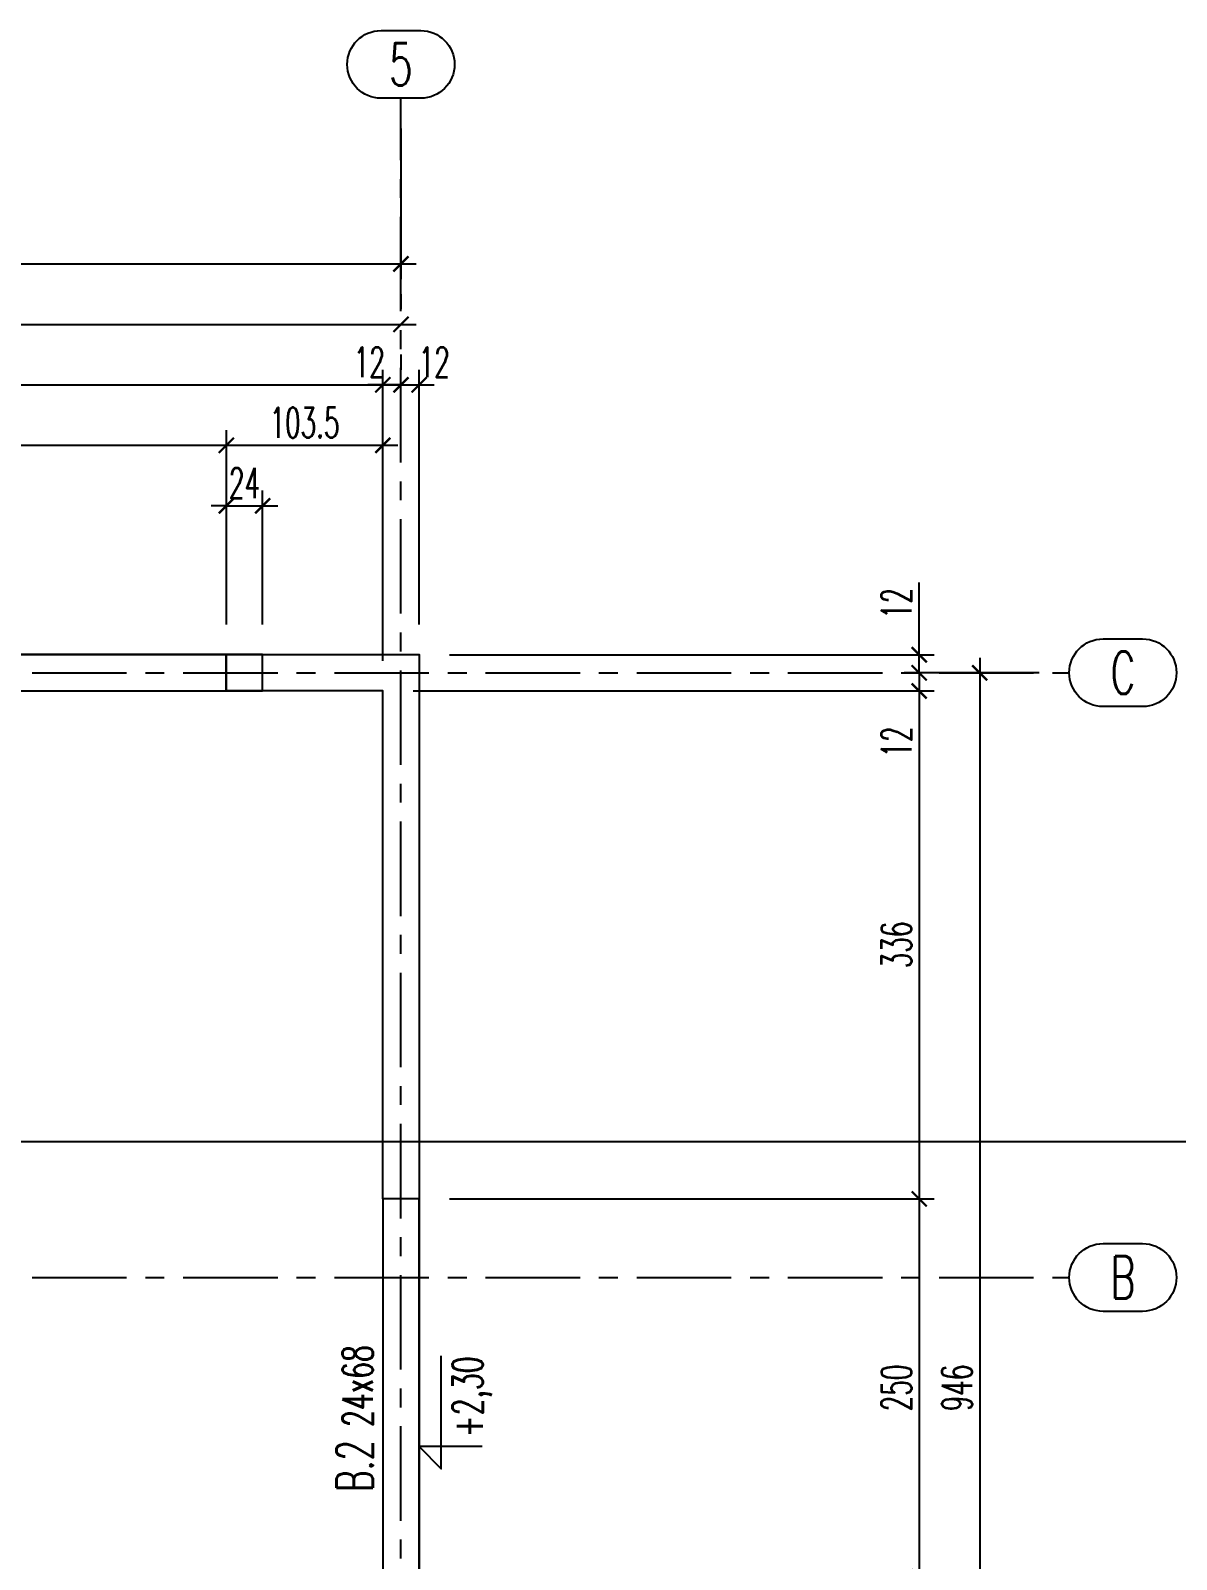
# Model space of a CAD drawing. Header units: millimetres. Extents: x -24587 to 37983, y -70862 to 338.
# Drawn here: x 20216 to 20974, y -56486 to -55475 of the extents above; entities that cross this region are included whole.
import ezdxf
from ezdxf.enums import TextEntityAlignment as Align

# ---------------------------------------------------------------- set-up
doc = ezdxf.new("R2010")
doc.units = ezdxf.units.MM
doc.header["$LTSCALE"] = 50
doc.linetypes.add('CENTER', pattern=[2, 1.25, -0.25, 0.25, -0.25])
doc.layers.get('Defpoints').update_dxf_attribs({"color": 251})
for name, color, linetype in [('K-NADPROŻA', 61, 'Continuous'), ('K-OSIE', 9, 'CENTER'), ('K-SCIANY', 2, 'Continuous'), ('K-STROPY', 161, 'Continuous'), ('K-SŁUPY', 131, 'Continuous'), ('K-TEXT 2.4mm', 71, 'Continuous'), ('K-TEXT 2.8mm', 101, 'Continuous'), ('K-TEXT 2mm', 254, 'Continuous'), ('K-UWAGI', 1, 'Continuous'), ('K-WYMIARY', 1, 'Continuous')]:
    doc.layers.add(name, color=color, linetype=linetype)
doc.styles.add('text 2.4mm', font='romans.shx', dxfattribs={"width": 0.65})
doc.styles.add('text 2.8mm', font='romans.shx', dxfattribs={"width": 0.65})
doc.styles.add('text 2mm', font='romans.shx', dxfattribs={"width": 0.65})
doc.styles.add('WYM1', font='romanszb.shx', dxfattribs={"width": 0.6})
doc.dimstyles.new('CM100', dxfattribs={"dimscale": 5, "dimtxt": 2, "dimasz": 1, "dimexe": 1, "dimexo": 2, "dimgap": 0.5, "dimtad": 1, "dimrnd": 0.5, "dimdsep": 46, "dimtxsty": 'WYM1', "dimblk": 'OBLIQUE', "dimcen": 0, "dimdle": 1, "dimclrd": 253, "dimclre": 251, "dimclrt": 30, "dimadec": 0, "dimazin": 0, "dimtfac": 1, "dimtix": 1, "dimtmove": 0, "dimatfit": 0, "dimfxl": 1, "dimtfillclr": 256, "dimtolj": 1, "dimarcsym": 0})

# ---------------------------------------------------------------- blocks, each defined once
blk = doc.blocks.new('A$C5f19c05e')
for points in [[(2186, -1260.9), (2186, 380)], [(-358, 0), (2628.1, 0)], [(-358, -400), (2628.1, -400)]]:
    blk.add_lwpolyline(points)
at = {"layer": 'K-TEXT 2.4mm'}
for points in [[(2172.9, 380, -1), (2172.9, 424.8), (2199.1, 424.8, -1), (2199.1, 380)], [(2650.5, -22.4, -1), (2650.5, 22.4), (2676.6, 22.4, -1), (2676.6, -22.4)], [(2650.5, -422.4, -1), (2650.5, -377.6), (2676.6, -377.6, -1), (2676.6, -422.4)]]:
    blk.add_lwpolyline(points, format="xyb", close=True, dxfattribs=at)
at = {"layer": 'K-TEXT 2.8mm', "style": 'text 2.8mm', "width": 0.65}
for s, p in [('5', (2186, 402.4)), ('C', (2663.6, 0)), ('B', (2663.6, -400))]:
    blk.add_text(s, height=28, dxfattribs=at).set_placement(p, align=Align.MIDDLE_CENTER)
blk = doc.blocks.new('_ArchTick')
at = {"color": 0, "linetype": 'ByBlock', "const_width": 0.15}
blk.add_lwpolyline([(-0.5, -0.5), (0.5, 0.5)], dxfattribs=at)
blk = doc.blocks.new('*D290')
at = {"layer": 'Defpoints', "color": 0, "transparency": 16777216}
for p in [(18275.4, -55519.8), (20461.4, -55519.8), (20461.4, -55629.4)]:
    blk.add_point(p, dxfattribs=at)
at = {"layer": 'K-WYMIARY', "color": 251, "lineweight": -2, "transparency": 16777216}
for p, q in [((18275.4, -55539.8), (18275.4, -55639.4)), ((20461.4, -55539.8), (20461.4, -55639.4))]:
    blk.add_line(p, q, dxfattribs=at)
at = {"layer": 'K-WYMIARY', "color": 253, "lineweight": -2, "transparency": 16777216}
blk.add_line((18265.4, -55629.4), (20471.4, -55629.4), dxfattribs=at)
at = {"layer": 'K-WYMIARY', "color": 253, "lineweight": -2, "transparency": 16777216, "xscale": 10, "yscale": 10, "zscale": 10, "rotation": 180}
blk.add_blockref('_ArchTick', (18275.4, -55629.4), dxfattribs=at)
at = {"layer": 'K-WYMIARY', "color": 253, "lineweight": -2, "transparency": 16777216, "xscale": 10, "yscale": 10, "zscale": 10}
blk.add_blockref('_ArchTick', (20461.4, -55629.4), dxfattribs=at)
at = {"layer": 'K-WYMIARY', "color": 30, "transparency": 16777216, "insert": (19368.4, -55614.4), "char_height": 20, "attachment_point": 5, "style": 'WYM1'}
blk.add_mtext('\\A1;2186', dxfattribs=at)
blk = doc.blocks.new('*D291')
at = {"layer": 'Defpoints', "color": 0, "transparency": 16777216}
for p in [(20903.5, -55899.9), (20844.2, -56845.9), (20903.5, -56845.9)]:
    blk.add_point(p, dxfattribs=at)
at = {"layer": 'K-WYMIARY', "color": 253, "lineweight": -2, "transparency": 16777216}
blk.add_line((20844.2, -55889.9), (20844.2, -56855.9), dxfattribs=at)
at = {"layer": 'K-WYMIARY', "color": 251, "lineweight": -2, "transparency": 16777216}
for p, q in [((20883.5, -55899.9), (20834.2, -55899.9)), ((20883.5, -56845.9), (20834.2, -56845.9))]:
    blk.add_line(p, q, dxfattribs=at)
at = {"layer": 'K-WYMIARY', "color": 253, "lineweight": -2, "transparency": 16777216, "xscale": 10, "yscale": 10, "zscale": 10}
for p, rotation in [((20844.2, -55899.9), 90), ((20844.2, -56845.9), 270)]:
    blk.add_blockref('_ArchTick', p, dxfattribs=dict(at, rotation=rotation))
at = {"layer": 'K-WYMIARY', "color": 30, "transparency": 16777216, "insert": (20829.2, -56372.9), "char_height": 20, "attachment_point": 5, "rotation": 90, "style": 'WYM1'}
blk.add_mtext('\\A1;946', dxfattribs=at)
blk = doc.blocks.new('*D293')
at = {"layer": 'Defpoints', "color": 0, "transparency": 16777216}
for p in [(19830.4, -55669.4), (20461.4, -55669.4), (20461.4, -55669.4)]:
    blk.add_point(p, dxfattribs=at)
at = {"layer": 'K-WYMIARY', "color": 251, "lineweight": -2, "transparency": 16777216}
for p, q in [((19830.4, -55649.4), (19830.4, -55659.4)), ((20461.4, -55649.4), (20461.4, -55659.4))]:
    blk.add_line(p, q, dxfattribs=at)
at = {"layer": 'K-WYMIARY', "color": 253, "lineweight": -2, "transparency": 16777216}
blk.add_line((19820.4, -55669.4), (20471.4, -55669.4), dxfattribs=at)
at = {"layer": 'K-WYMIARY', "color": 253, "lineweight": -2, "transparency": 16777216, "xscale": 10, "yscale": 10, "zscale": 10, "rotation": 180}
blk.add_blockref('_ArchTick', (19830.4, -55669.4), dxfattribs=at)
at = {"layer": 'K-WYMIARY', "color": 253, "lineweight": -2, "transparency": 16777216, "xscale": 10, "yscale": 10, "zscale": 10}
blk.add_blockref('_ArchTick', (20461.4, -55669.4), dxfattribs=at)
at = {"layer": 'K-WYMIARY', "color": 30, "transparency": 16777216, "insert": (20145.9, -55654.4), "char_height": 20, "attachment_point": 5, "style": 'WYM1'}
blk.add_mtext('\\A1;631', dxfattribs=at)
blk = doc.blocks.new('*D307')
at = {"layer": 'Defpoints', "color": 0, "transparency": 16777216}
for p in [(20449.4, -55709.4), (19842.4, -55911.9), (20449.4, -55911.9)]:
    blk.add_point(p, dxfattribs=at)
at = {"layer": 'K-WYMIARY', "color": 251, "lineweight": -2, "transparency": 16777216}
for p, q in [((19842.4, -55891.9), (19842.4, -55699.4)), ((20449.4, -55891.9), (20449.4, -55699.4))]:
    blk.add_line(p, q, dxfattribs=at)
at = {"layer": 'K-WYMIARY', "color": 253, "lineweight": -2, "transparency": 16777216}
blk.add_line((19832.4, -55709.4), (20459.4, -55709.4), dxfattribs=at)
at = {"layer": 'K-WYMIARY', "color": 253, "lineweight": -2, "transparency": 16777216, "xscale": 10, "yscale": 10, "zscale": 10, "rotation": 180}
blk.add_blockref('_ArchTick', (19842.4, -55709.4), dxfattribs=at)
at = {"layer": 'K-WYMIARY', "color": 253, "lineweight": -2, "transparency": 16777216, "xscale": 10, "yscale": 10, "zscale": 10}
blk.add_blockref('_ArchTick', (20449.4, -55709.4), dxfattribs=at)
at = {"layer": 'K-WYMIARY', "color": 30, "transparency": 16777216, "insert": (20145.9, -55694.4), "char_height": 20, "attachment_point": 5, "style": 'WYM1'}
blk.add_mtext('\\A1;607', dxfattribs=at)
blk = doc.blocks.new('*D308')
at = {"layer": 'Defpoints', "color": 0, "transparency": 16777216}
for p in [(20461.4, -55709.4), (20461.4, -55709.4), (20449.4, -55911.9)]:
    blk.add_point(p, dxfattribs=at)
at = {"layer": 'K-WYMIARY', "color": 251, "lineweight": -2, "transparency": 16777216}
for p, q in [((20461.4, -55689.4), (20461.4, -55699.4)), ((20449.4, -55891.9), (20449.4, -55699.4))]:
    blk.add_line(p, q, dxfattribs=at)
at = {"layer": 'K-WYMIARY', "color": 253, "lineweight": -2, "transparency": 16777216}
for p, q in [((20449.4, -55709.4), (20439.4, -55709.4)), ((20449.4, -55709.4), (20461.4, -55709.4)), ((20461.4, -55709.4), (20471.4, -55709.4))]:
    blk.add_line(p, q, dxfattribs=at)
at = {"layer": 'K-WYMIARY', "color": 253, "lineweight": -2, "transparency": 16777216, "xscale": 10, "yscale": 10, "zscale": 10}
blk.add_blockref('_ArchTick', (20449.4, -55709.4), dxfattribs=at)
at = {"layer": 'K-WYMIARY', "color": 253, "lineweight": -2, "transparency": 16777216, "xscale": 10, "yscale": 10, "zscale": 10, "rotation": 180}
blk.add_blockref('_ArchTick', (20461.4, -55709.4), dxfattribs=at)
at = {"layer": 'K-WYMIARY', "color": 30, "transparency": 16777216, "insert": (20440.4, -55694.4), "char_height": 20, "attachment_point": 5, "style": 'WYM1'}
blk.add_mtext('\\A1;12', dxfattribs=at)
blk = doc.blocks.new('*D309')
at = {"layer": 'Defpoints', "color": 0, "transparency": 16777216}
for p in [(20461.4, -55709.4), (20473.4, -55709.4), (20473.4, -55887.9)]:
    blk.add_point(p, dxfattribs=at)
at = {"layer": 'K-WYMIARY', "color": 251, "lineweight": -2, "transparency": 16777216}
for p, q in [((20461.4, -55689.4), (20461.4, -55699.4)), ((20473.4, -55867.9), (20473.4, -55699.4))]:
    blk.add_line(p, q, dxfattribs=at)
at = {"layer": 'K-WYMIARY', "color": 253, "lineweight": -2, "transparency": 16777216}
for p, q in [((20461.4, -55709.4), (20451.4, -55709.4)), ((20461.4, -55709.4), (20473.4, -55709.4)), ((20473.4, -55709.4), (20483.4, -55709.4))]:
    blk.add_line(p, q, dxfattribs=at)
at = {"layer": 'K-WYMIARY', "color": 253, "lineweight": -2, "transparency": 16777216, "xscale": 10, "yscale": 10, "zscale": 10}
blk.add_blockref('_ArchTick', (20461.4, -55709.4), dxfattribs=at)
at = {"layer": 'K-WYMIARY', "color": 253, "lineweight": -2, "transparency": 16777216, "xscale": 10, "yscale": 10, "zscale": 10, "rotation": 180}
blk.add_blockref('_ArchTick', (20473.4, -55709.4), dxfattribs=at)
at = {"layer": 'K-WYMIARY', "color": 30, "transparency": 16777216, "insert": (20483.4, -55694.4), "char_height": 20, "attachment_point": 5, "style": 'WYM1'}
blk.add_mtext('\\A1;12', dxfattribs=at)
blk = doc.blocks.new('*D324')
at = {"layer": 'Defpoints', "color": 0, "transparency": 16777216}
for p in [(20345.9, -55749.4), (19945.9, -55887.9), (20345.9, -55887.9)]:
    blk.add_point(p, dxfattribs=at)
at = {"layer": 'K-WYMIARY', "color": 251, "lineweight": -2, "transparency": 16777216}
for p, q in [((19945.9, -55867.9), (19945.9, -55739.4)), ((20345.9, -55867.9), (20345.9, -55739.4))]:
    blk.add_line(p, q, dxfattribs=at)
at = {"layer": 'K-WYMIARY', "color": 253, "lineweight": -2, "transparency": 16777216}
blk.add_line((19935.9, -55749.4), (20355.9, -55749.4), dxfattribs=at)
at = {"layer": 'K-WYMIARY', "color": 253, "lineweight": -2, "transparency": 16777216, "xscale": 10, "yscale": 10, "zscale": 10, "rotation": 180}
blk.add_blockref('_ArchTick', (19945.9, -55749.4), dxfattribs=at)
at = {"layer": 'K-WYMIARY', "color": 253, "lineweight": -2, "transparency": 16777216, "xscale": 10, "yscale": 10, "zscale": 10}
blk.add_blockref('_ArchTick', (20345.9, -55749.4), dxfattribs=at)
at = {"layer": 'K-WYMIARY', "color": 30, "transparency": 16777216, "insert": (20145.9, -55734.4), "char_height": 20, "attachment_point": 5, "style": 'WYM1'}
blk.add_mtext('\\A1;400', dxfattribs=at)
blk = doc.blocks.new('*D325')
at = {"layer": 'Defpoints', "color": 0, "transparency": 16777216}
for p in [(20449.4, -55749.4), (20345.9, -55887.9), (20449.4, -55911.9)]:
    blk.add_point(p, dxfattribs=at)
at = {"layer": 'K-WYMIARY', "color": 251, "lineweight": -2, "transparency": 16777216}
for p, q in [((20345.9, -55867.9), (20345.9, -55739.4)), ((20449.4, -55891.9), (20449.4, -55739.4))]:
    blk.add_line(p, q, dxfattribs=at)
at = {"layer": 'K-WYMIARY', "color": 253, "lineweight": -2, "transparency": 16777216}
blk.add_line((20335.9, -55749.4), (20459.4, -55749.4), dxfattribs=at)
at = {"layer": 'K-WYMIARY', "color": 253, "lineweight": -2, "transparency": 16777216, "xscale": 10, "yscale": 10, "zscale": 10, "rotation": 180}
blk.add_blockref('_ArchTick', (20345.9, -55749.4), dxfattribs=at)
at = {"layer": 'K-WYMIARY', "color": 253, "lineweight": -2, "transparency": 16777216, "xscale": 10, "yscale": 10, "zscale": 10}
blk.add_blockref('_ArchTick', (20449.4, -55749.4), dxfattribs=at)
at = {"layer": 'K-WYMIARY', "color": 30, "transparency": 16777216, "insert": (20397.6, -55734.4), "char_height": 20, "attachment_point": 5, "style": 'WYM1'}
blk.add_mtext('\\A1;103.5', dxfattribs=at)
blk = doc.blocks.new('*D352')
at = {"layer": 'Defpoints', "color": 0, "transparency": 16777216}
for p in [(20369.9, -55789.4), (20345.9, -55887.9), (20369.9, -55887.9)]:
    blk.add_point(p, dxfattribs=at)
at = {"layer": 'K-WYMIARY', "color": 251, "lineweight": -2, "transparency": 16777216}
for p, q in [((20345.9, -55867.9), (20345.9, -55779.4)), ((20369.9, -55867.9), (20369.9, -55779.4))]:
    blk.add_line(p, q, dxfattribs=at)
at = {"layer": 'K-WYMIARY', "color": 253, "lineweight": -2, "transparency": 16777216}
for p, q in [((20345.9, -55789.4), (20335.9, -55789.4)), ((20345.9, -55789.4), (20369.9, -55789.4)), ((20369.9, -55789.4), (20379.9, -55789.4))]:
    blk.add_line(p, q, dxfattribs=at)
at = {"layer": 'K-WYMIARY', "color": 253, "lineweight": -2, "transparency": 16777216, "xscale": 10, "yscale": 10, "zscale": 10}
blk.add_blockref('_ArchTick', (20345.9, -55789.4), dxfattribs=at)
at = {"layer": 'K-WYMIARY', "color": 253, "lineweight": -2, "transparency": 16777216, "xscale": 10, "yscale": 10, "zscale": 10, "rotation": 180}
blk.add_blockref('_ArchTick', (20369.9, -55789.4), dxfattribs=at)
at = {"layer": 'K-WYMIARY', "color": 30, "transparency": 16777216, "insert": (20357.9, -55774.4), "char_height": 20, "attachment_point": 5, "style": 'WYM1'}
blk.add_mtext('\\A1;24', dxfattribs=at)
blk = doc.blocks.new('*D369')
at = {"layer": 'Defpoints', "color": 0, "transparency": 16777216}
for p in [(20903.5, -55899.9), (20449.4, -55911.9), (20804.2, -55911.9)]:
    blk.add_point(p, dxfattribs=at)
at = {"layer": 'K-WYMIARY', "color": 253, "lineweight": -2, "transparency": 16777216}
for p, q in [((20804.2, -55899.9), (20804.2, -55889.9)), ((20804.2, -55899.9), (20804.2, -55911.9)), ((20804.2, -55911.9), (20804.2, -55959.6))]:
    blk.add_line(p, q, dxfattribs=at)
at = {"layer": 'K-WYMIARY', "color": 251, "lineweight": -2, "transparency": 16777216}
for p, q in [((20883.5, -55899.9), (20794.2, -55899.9)), ((20469.4, -55911.9), (20814.2, -55911.9))]:
    blk.add_line(p, q, dxfattribs=at)
at = {"layer": 'K-WYMIARY', "color": 253, "lineweight": -2, "transparency": 16777216, "xscale": 10, "yscale": 10, "zscale": 10}
for p, rotation in [((20804.2, -55899.9), 270), ((20804.2, -55911.9), 90)]:
    blk.add_blockref('_ArchTick', p, dxfattribs=dict(at, rotation=rotation))
at = {"layer": 'K-WYMIARY', "color": 30, "transparency": 16777216, "insert": (20789.2, -55945.7), "char_height": 20, "attachment_point": 5, "rotation": 90, "style": 'WYM1'}
blk.add_mtext('\\A1;12', dxfattribs=at)
blk = doc.blocks.new('*D370')
at = {"layer": 'Defpoints', "color": 0, "transparency": 16777216}
for p in [(20449.4, -55911.9), (20473.4, -56247.9), (20804.2, -56247.9)]:
    blk.add_point(p, dxfattribs=at)
at = {"layer": 'K-WYMIARY', "color": 253, "lineweight": -2, "transparency": 16777216}
blk.add_line((20804.2, -55901.9), (20804.2, -56257.9), dxfattribs=at)
at = {"layer": 'K-WYMIARY', "color": 251, "lineweight": -2, "transparency": 16777216}
for p, q in [((20469.4, -55911.9), (20814.2, -55911.9)), ((20493.4, -56247.9), (20814.2, -56247.9))]:
    blk.add_line(p, q, dxfattribs=at)
at = {"layer": 'K-WYMIARY', "color": 253, "lineweight": -2, "transparency": 16777216, "xscale": 10, "yscale": 10, "zscale": 10}
for p, rotation in [((20804.2, -55911.9), 90), ((20804.2, -56247.9), 270)]:
    blk.add_blockref('_ArchTick', p, dxfattribs=dict(at, rotation=rotation))
at = {"layer": 'K-WYMIARY', "color": 30, "transparency": 16777216, "insert": (20789.2, -56079.9), "char_height": 20, "attachment_point": 5, "rotation": 90, "style": 'WYM1'}
blk.add_mtext('\\A1;336', dxfattribs=at)
blk = doc.blocks.new('*D371')
at = {"layer": 'Defpoints', "color": 0, "transparency": 16777216}
for p in [(20473.4, -56247.9), (20473.4, -56497.9), (20804.2, -56497.9)]:
    blk.add_point(p, dxfattribs=at)
at = {"layer": 'K-WYMIARY', "color": 253, "lineweight": -2, "transparency": 16777216}
blk.add_line((20804.2, -56237.9), (20804.2, -56507.9), dxfattribs=at)
at = {"layer": 'K-WYMIARY', "color": 251, "lineweight": -2, "transparency": 16777216}
for p, q in [((20493.4, -56247.9), (20814.2, -56247.9)), ((20493.4, -56497.9), (20814.2, -56497.9))]:
    blk.add_line(p, q, dxfattribs=at)
at = {"layer": 'K-WYMIARY', "color": 253, "lineweight": -2, "transparency": 16777216, "xscale": 10, "yscale": 10, "zscale": 10}
for p, rotation in [((20804.2, -56247.9), 90), ((20804.2, -56497.9), 270)]:
    blk.add_blockref('_ArchTick', p, dxfattribs=dict(at, rotation=rotation))
at = {"layer": 'K-WYMIARY', "color": 30, "transparency": 16777216, "insert": (20789.2, -56372.9), "char_height": 20, "attachment_point": 5, "rotation": 90, "style": 'WYM1'}
blk.add_mtext('\\A1;250', dxfattribs=at)
blk = doc.blocks.new('*D373')
at = {"layer": 'Defpoints', "color": 0, "transparency": 16777216}
for p in [(20473.4, -55887.9), (20804.2, -55899.9), (20804.2, -55899.9)]:
    blk.add_point(p, dxfattribs=at)
at = {"layer": 'K-WYMIARY', "color": 253, "lineweight": -2, "transparency": 16777216}
for p, q in [((20804.2, -55887.9), (20804.2, -55840.1)), ((20804.2, -55899.9), (20804.2, -55887.9)), ((20804.2, -55899.9), (20804.2, -55909.9))]:
    blk.add_line(p, q, dxfattribs=at)
at = {"layer": 'K-WYMIARY', "color": 251, "lineweight": -2, "transparency": 16777216}
for p, q in [((20493.4, -55887.9), (20814.2, -55887.9)), ((20824.2, -55899.9), (20814.2, -55899.9))]:
    blk.add_line(p, q, dxfattribs=at)
at = {"layer": 'K-WYMIARY', "color": 253, "lineweight": -2, "transparency": 16777216, "xscale": 10, "yscale": 10, "zscale": 10}
for p, rotation in [((20804.2, -55887.9), 270), ((20804.2, -55899.9), 90)]:
    blk.add_blockref('_ArchTick', p, dxfattribs=dict(at, rotation=rotation))
at = {"layer": 'K-WYMIARY', "color": 30, "transparency": 16777216, "insert": (20789.2, -55854), "char_height": 20, "attachment_point": 5, "rotation": 90, "style": 'WYM1'}
blk.add_mtext('\\A1;12', dxfattribs=at)

msp = doc.modelspace()

# ---------------------------------------------------------------- linework, layer by layer
at = {"layer": 'K-NADPROŻA'}
for points in [[(19945.86, -55911.855), (20345.86, -55911.855), (20345.86, -55887.855), (19945.86, -55887.855)], [(20473.36, -56247.855), (20449.36, -56247.855), (20449.36, -56497.855), (20473.36, -56497.855)]]:
    msp.add_lwpolyline(points, close=True, dxfattribs=at)
at = {"layer": 'K-SCIANY'}
msp.add_lwpolyline([(20345.86, -55887.855), (20473.36, -55887.855), (20473.36, -56247.855), (20449.36, -56247.855), (20449.36, -55911.855), (20345.86, -55911.855)], close=True, dxfattribs=at)
at = {"layer": 'K-STROPY'}
msp.add_lwpolyline([(18263.36, -55887.855), (20473.36, -55887.855), (20473.36, -56857.855), (18263.36, -56857.855)], close=True, dxfattribs=at)
at = {"layer": 'K-SŁUPY'}
msp.add_lwpolyline([(20345.86, -55911.855), (20369.86, -55911.855), (20369.86, -55887.855), (20345.86, -55887.855)], close=True, dxfattribs=at)
at = {"layer": 'K-TEXT 2mm', "lineweight": -2}
msp.add_lwpolyline([(20515.012, -56411.762), (20473.36, -56411.762), (20488.035, -56426.438), (20488.035, -56351.732)], dxfattribs=at)
at = {"layer": 'K-UWAGI'}
msp.add_xline((28707.731, -56209.873), (1, 0), dxfattribs=at)

# ---------------------------------------------------------------- block references
at = {"layer": 'K-OSIE'}
msp.add_blockref('A$C5f19c05e', (18275.36, -55899.855), dxfattribs=at)

# ---------------------------------------------------------------- texts
at = {"layer": 'K-TEXT 2.4mm', "style": 'text 2.4mm', "width": 0.65}
msp.add_text('B.2', height=24, rotation=90, dxfattribs=at).set_placement((20430.798, -56424.549), align=Align.MIDDLE_CENTER)
at = {"layer": 'K-TEXT 2mm', "lineweight": -2, "style": 'text 2mm', "width": 0.65}
for s, p in [('24x68', (20442.798, -56398.678)), ('+2,30', (20515.447, -56405.543))]:
    msp.add_text(s, height=20, rotation=90, dxfattribs=at).set_placement(p)

# ---------------------------------------------------------------- dimensions: what is measured, and where the dimension line sits
at = {"layer": 'K-WYMIARY'}
for base, p1, p2, override, picture, middle in [((20461.36, -55629.439), (18275.36, -55519.816), (20461.36, -55519.816), {"dimscale": 10, "dimblk": 'ArchTick'}, '*D290', (19368.36, -55614.439)), ((20461.36, -55669.439), (19830.36, -55669.439), (20461.36, -55669.439), {"dimscale": 10, "dimblk": 'ArchTick', "dimtmove": 1}, '*D293', (20145.86, -55654.439)), ((20449.36, -55709.439), (19842.36, -55911.855), (20449.36, -55911.855), {"dimscale": 10, "dimblk": 'ArchTick', "dimtmove": 1}, '*D307', (20145.86, -55694.439)), ((20345.86, -55749.439), (19945.86, -55887.855), (20345.86, -55887.855), {"dimscale": 10, "dimblk": 'ArchTick', "dimtmove": 1}, '*D324', (20145.86, -55734.439)), ((20449.36, -55749.439), (20345.86, -55887.855), (20449.36, -55911.855), {"dimscale": 10, "dimblk": 'ArchTick', "dimtmove": 1}, '*D325', (20397.61, -55734.439))]:
    dim = msp.add_linear_dim(base=base, p1=p1, p2=p2, dimstyle='CM100', override=override, dxfattribs=at)
    dim.commit()
    dim.dimension.update_dxf_attribs({"geometry": picture, "text_midpoint": middle})
for base, p1, p2, picture, middle in [((20461.36, -55709.439), (20449.36, -55911.855), (20461.36, -55709.439), '*D308', (20440.36, -55709.439)), ((20473.36, -55709.439), (20461.36, -55709.439), (20473.36, -55887.855), '*D309', (20483.36, -55709.439))]:
    dim = msp.add_linear_dim(base=base, p1=p1, p2=p2, dimstyle='CM100', override={"dimscale": 10, "dimblk": 'ArchTick', "dimtmove": 1}, dxfattribs=at)
    dim.commit()
    dim.dimension.update_dxf_attribs({"geometry": picture, "text_midpoint": middle, "dimtype": 160})
for base, p1, p2, angle, override, picture, middle in [((20369.86, -55789.439), (20345.86, -55887.855), (20369.86, -55887.855), 180, {"dimscale": 10, "dimblk": 'ArchTick', "dimtmove": 1}, '*D352', (20357.86, -55774.439)), ((20844.161, -56845.855), (20903.479, -55899.855), (20903.479, -56845.855), 90, {"dimscale": 10, "dimblk": 'ArchTick'}, '*D291', (20829.161, -56372.855)), ((20804.161, -56247.855), (20449.36, -55911.855), (20473.36, -56247.855), 90, {"dimscale": 10, "dimblk": 'ArchTick', "dimtmove": 1}, '*D370', (20789.161, -56079.855)), ((20804.161, -56497.855), (20473.36, -56247.855), (20473.36, -56497.855), 90, {"dimscale": 10, "dimblk": 'ArchTick', "dimtmove": 1}, '*D371', (20789.161, -56372.855))]:
    dim = msp.add_linear_dim(base=base, p1=p1, p2=p2, angle=angle, dimstyle='CM100', override=override, dxfattribs=at)
    dim.commit()
    dim.dimension.update_dxf_attribs({"geometry": picture, "text_midpoint": middle})
for base, p1, p2, picture, middle in [((20804.161, -55899.855), (20473.36, -55887.855), (20804.161, -55899.855), '*D373', (20804.161, -55853.998)), ((20804.161, -55911.855), (20903.479, -55899.855), (20449.36, -55911.855), '*D369', (20804.161, -55945.712))]:
    dim = msp.add_linear_dim(base=base, p1=p1, p2=p2, angle=90, dimstyle='CM100', override={"dimscale": 10, "dimblk": 'ArchTick'}, dxfattribs=at)
    dim.commit()
    dim.dimension.update_dxf_attribs({"geometry": picture, "text_midpoint": middle, "dimtype": 160})

doc.saveas('drawing.dxf')
